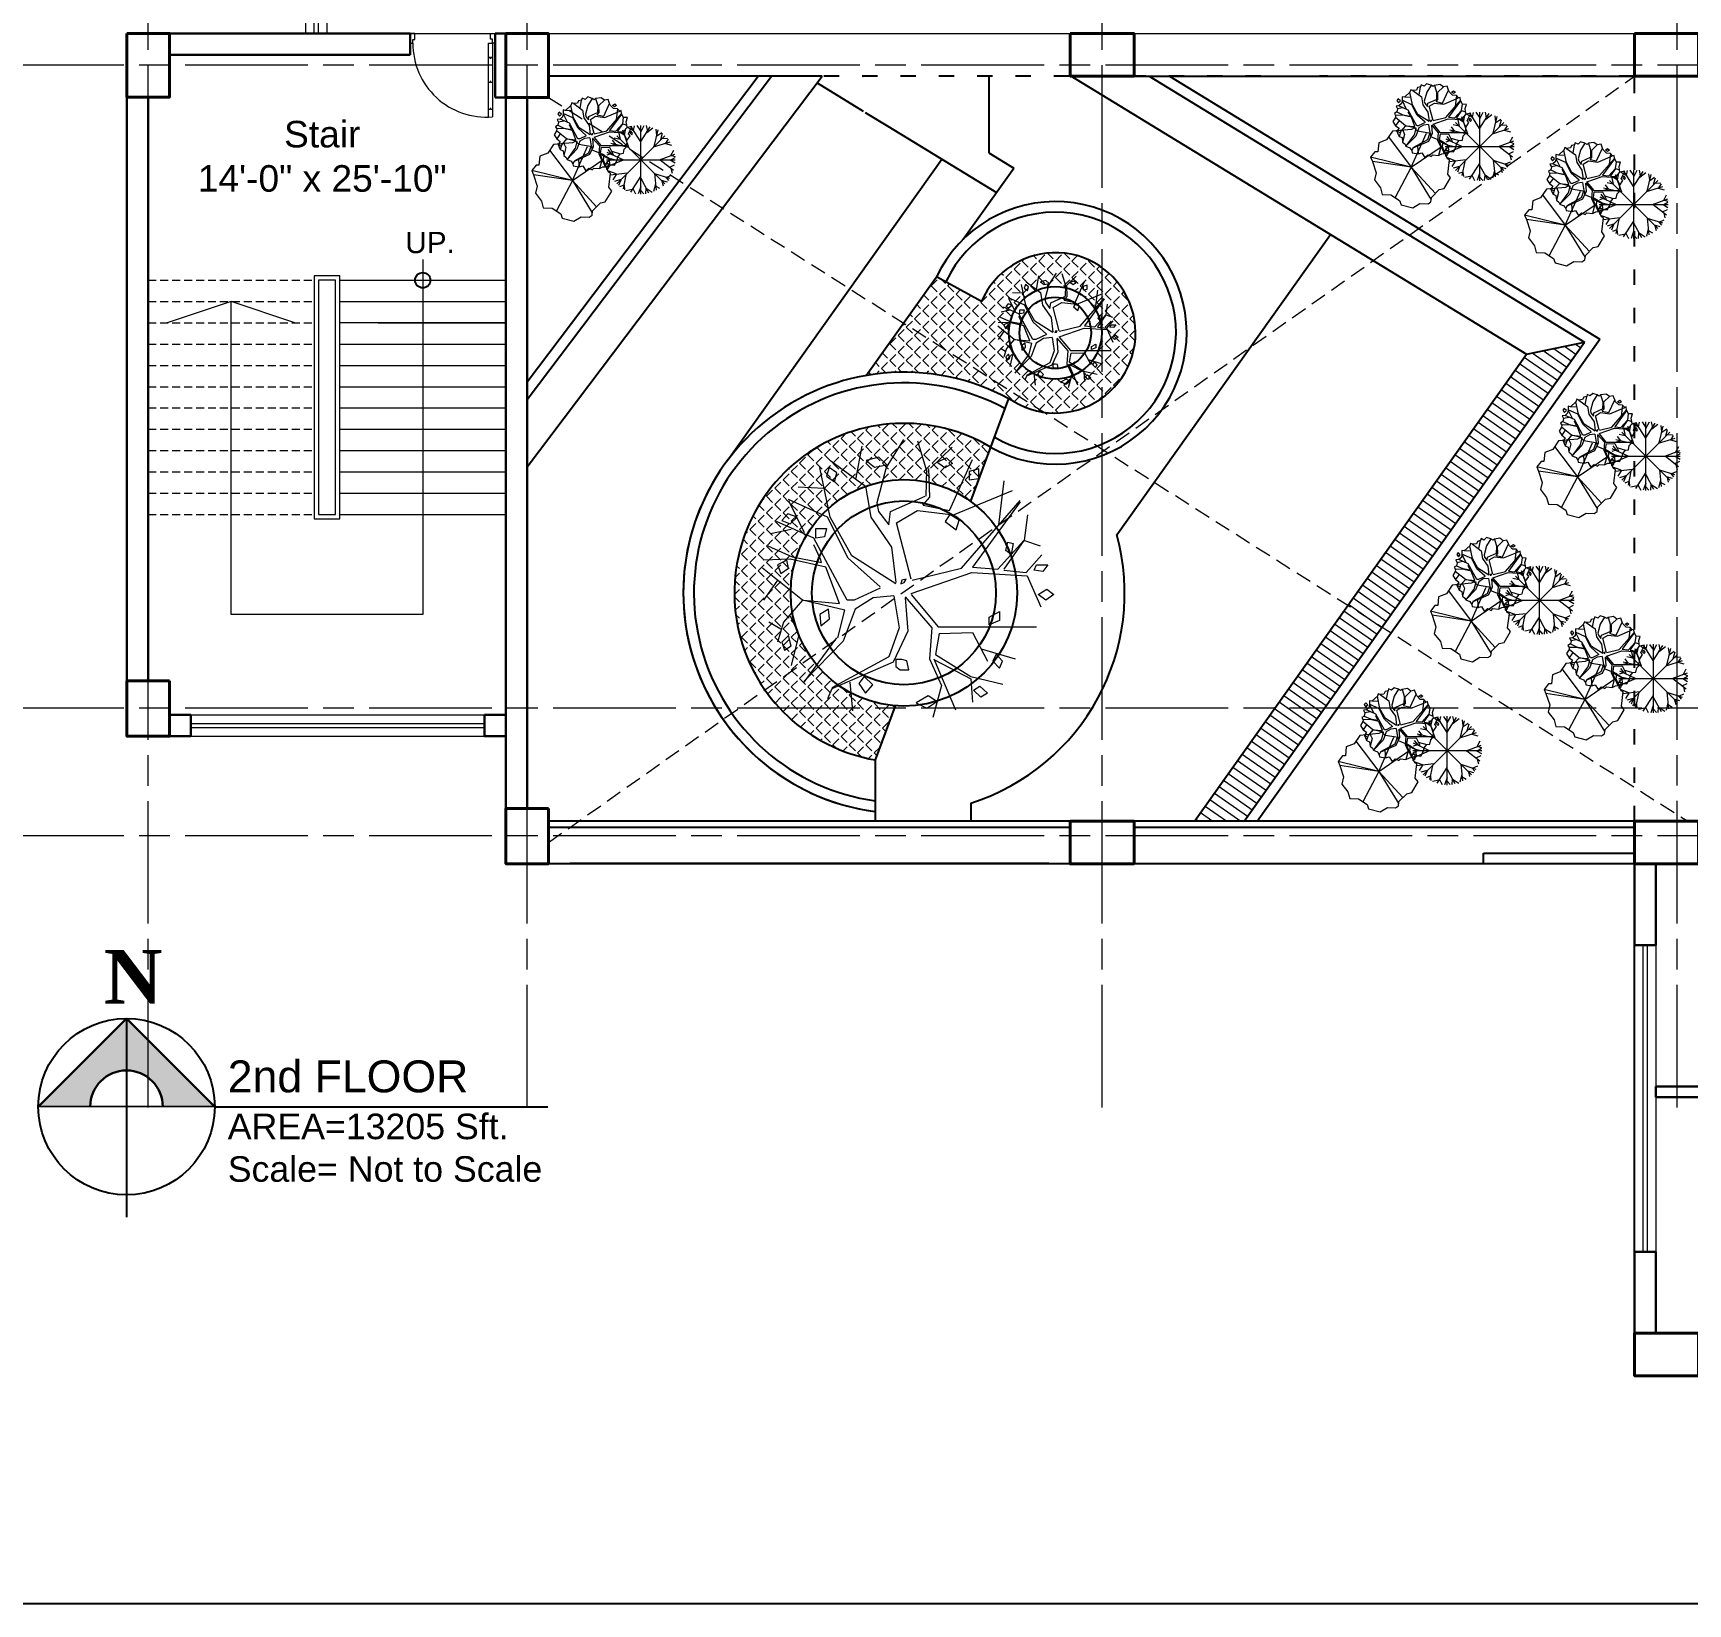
# Model space of a CAD drawing. Header units: inches. Extents: x -12 to 20935469, y -1604 to 24729220.
# Drawn here: x 20855962 to 20856739, y 24718738 to 24719476 of the extents above; entities that cross this region are included whole.
import ezdxf

# ---------------------------------------------------------------- set-up
doc = ezdxf.new("R2010")
doc.units = ezdxf.units.IN
doc.header["$LTSCALE"] = 0.03
doc.header["$MEASUREMENT"] = 0
for name, pattern in [('ACAD_ISO03W100', [30, 12, -18]), ('ACAD_ISO08W100', [36, 24, -3, 6, -3]), ('DASHED2', [0.375, 0.25, -0.125])]:
    doc.linetypes.add(name, pattern=pattern)
for name, color, linetype, lineweight in [('column', 1, 'Continuous', 40), ('Door', 7, 'Continuous', 18), ('Dot', 253, 'Continuous', 0), ('Gas', 21, 'Continuous', 5), ('Grid Line', 252, 'Continuous', 18), ('Hatch', 253, 'Continuous', 15), ('hatch-1', 253, 'Continuous', 5), ('ILLUSTR-TREE', 74, 'Continuous', 0), ('Low Wall', 7, 'Continuous', 30), ('Main Wall', 7, 'Continuous', 30), ('RAIL', 23, 'Continuous', 13), ('STAIR', 46, 'Continuous', 15), ('wind.', 150, 'Continuous', 20)]:
    doc.layers.add(name, color=color, linetype=linetype, lineweight=lineweight)
doc.layers.add('TEXT', color=7, linetype='Continuous')
doc.styles.add('2', font='swisscl.ttf')
doc.styles.add('ATTR', font='romans.shx', dxfattribs={"width": 0.8, "height": 0.7})
doc.styles.get("Standard").update_dxf_attribs({"font": 'timesbd.ttf'})

# ---------------------------------------------------------------- blocks, each defined once
blk = doc.blocks.new('fff')
at = {"layer": 'Grid Line', "color": 252, "linetype": 'ACAD_ISO08W100', "lineweight": 9, "ltscale": 80, "true_color": 0x939598}
for p, q in [((20830948.31, 24723521.1), (20830948.31, 24724698.78)), ((20831126.28, 24723521.11), (20831126.28, 24724698.79)), ((20831396.28, 24723521.11), (20831396.28, 24724698.79)), ((20831666.28, 24723521.12), (20831666.28, 24724698.8)), ((20833096.95, 24724010.75), (20830726.15, 24724010.75)), ((20833096.95, 24723708.72), (20830726.15, 24723708.72)), ((20833096.95, 24723648.75), (20830726.15, 24723648.75))]:
    blk.add_line(p, q, dxfattribs=at)
blk = doc.blocks.new('Door_45')
at = {"layer": 'Door'}
for p, q in [((1.5, 4.97), (1.5, 43.97)), ((3.5, 44.03), (3.5, 4.97)), ((1.5, 40.03), (2.25, 40.03)), ((2.25, 40.03), (2.25, 39.53)), ((2.25, 39.53), (2.75, 39.53)), ((2.75, 39.53), (2.75, 40.03)), ((2.75, 40.03), (3.5, 40.03)), ((1.5, 25.77), (2.25, 25.77)), ((2.25, 25.77), (2.25, 25.27)), ((2.25, 25.27), (2.75, 25.27)), ((2.75, 25.77), (3.5, 25.77)), ((2.75, 25.27), (2.75, 25.77)), ((1.5, 12.57), (2.25, 12.57)), ((2.25, 12.57), (2.25, 13.07)), ((2.25, 13.07), (2.75, 13.07)), ((2.75, 13.07), (2.75, 12.57)), ((2.75, 12.57), (3.5, 12.57)), ((0, -0.03), (0, 4.97)), ((0, 4.97), (1.5, 4.97)), ((3.5, 4.97), (1.5, 4.97)), ((1.5, 4.97), (1.5, 2.97)), ((1.5, 2.97), (2.5, 2.97)), ((2.5, 2.97), (2.5, -0.03)), ((42.5, 3), (42.5, -0.03)), ((43.5, 3), (42.5, 3)), ((45, 5), (43.5, 5)), ((43.5, 5), (43.5, 3)), ((45, -0.03), (45, 5)), ((2.5, -0.03), (0, -0.03)), ((42.5, -0.03), (45, -0.03))]:
    blk.add_line(p, q, dxfattribs=at)
blk.add_arc((4.66, 5.26), 38.84, 359.62325, 94.66847, dxfattribs=at)
blk = doc.blocks.new('TREE_002')
at = {"layer": 'ILLUSTR-TREE'}
for p, q in [((-13173.6, 13892), (-13169.7, 13913.2)), ((-13143.4, 13917.5), (-13154.3, 13899.8)), ((-13134.5, 13916.7), (-13128.5, 13897)), ((-13126.1, 13899.3), (-13112.4, 13912.7)), ((-13190.1, 13868.1), (-13196.7, 13899.8)), ((-13190.6, 13899.8), (-13192.3, 13894.2)), ((-13185.7, 13896.3), (-13190.6, 13899.8)), ((-13189.5, 13904), (-13167.5, 13887.8)), ((-13159, 13906.3), (-13167.2, 13904.2)), ((-13167.2, 13904.2), (-13161.7, 13900)), ((-13161.7, 13900), (-13154, 13901.4)), ((-13154.3, 13899.8), (-13160.4, 13877.2)), ((-13154, 13901.4), (-13159, 13906.3)), ((-13129, 13881.5), (-13128.5, 13898.4)), ((-13127.4, 13899.1), (-13126.8, 13880.8)), ((-13122, 13903), (-13115.9, 13905.8)), ((-13117, 13899.4), (-13122, 13903)), ((-13112.1, 13902.3), (-13117, 13899.4)), ((-13115.9, 13905.8), (-13112.1, 13902.3)), ((-13114.1, 13872.3), (-13099.3, 13904.7)), ((-13095.4, 13898.8), (-13101.6, 13897.1)), ((-13095.4, 13892.7), (-13095.4, 13898.8)), ((-13192.3, 13894.2), (-13187.3, 13890.6)), ((-13187.3, 13890.6), (-13185.7, 13896.3)), ((-13167.5, 13887.8), (-13164.2, 13868.1)), ((-13101.6, 13897.1), (-13101.6, 13891.8)), ((-13101.6, 13891.8), (-13095.4, 13892.7)), ((-13079.5, 13891.3), (-13082.8, 13863.1)), ((-13191.7, 13868.1), (-13216.5, 13879.3)), ((-13216.5, 13878.6), (-13206.6, 13858.2)), ((-13193.9, 13886.4), (-13210.4, 13887.1)), ((-13160.4, 13877.2), (-13159.3, 13871.6)), ((-13151.6, 13871.6), (-13129.6, 13881.5)), ((-13126.8, 13880.8), (-13131.2, 13875.8)), ((-13111.4, 13869.5), (-13074, 13885)), ((-13106.4, 13835.6), (-13069, 13878.6)), ((-13069, 13877.9), (-13099.3, 13836.3)), ((-13217, 13870.2), (-13220.9, 13865.9)), ((-13211, 13868.1), (-13217, 13870.2)), ((-13215.4, 13863.8), (-13211, 13868.1)), ((-13178.5, 13842), (-13191.7, 13868.1)), ((-13176.3, 13843.4), (-13190.1, 13868.1)), ((-13164.2, 13868.1), (-13151, 13849)), ((-13159.3, 13871.6), (-13152.7, 13863.1)), ((-13152.7, 13863.1), (-13151.6, 13871.6)), ((-13147.7, 13864.5), (-13134.5, 13872.3)), ((-13134.5, 13872.3), (-13111.4, 13869.5)), ((-13130.7, 13875.8), (-13114.1, 13872.3)), ((-13113.9, 13869.7), (-13116.7, 13865.3)), ((-13107.8, 13866.2), (-13113.9, 13869.7)), ((-13109.8, 13860), (-13107.8, 13866.2)), ((-13066.3, 13853.2), (-13064.1, 13869.5)), ((-13214.8, 13860.3), (-13228, 13857.5)), ((-13200.5, 13854.7), (-13224.2, 13865.2)), ((-13220.9, 13865.9), (-13215.4, 13863.8)), ((-13199.2, 13860.9), (-13192.3, 13860.9)), ((-13199.2, 13854.7), (-13199.2, 13860.9)), ((-13193.7, 13855.6), (-13199.2, 13854.7)), ((-13192.3, 13860.9), (-13193.7, 13855.6)), ((-13138.4, 13828.6), (-13147.7, 13864.5)), ((-13116.7, 13865.3), (-13109.8, 13860)), ((-13229.7, 13849.7), (-13214.3, 13842.7)), ((-13179.1, 13815.2), (-13200.5, 13854.7)), ((-13196.1, 13841.3), (-13200.5, 13850.4)), ((-13151, 13849), (-13148.3, 13826.4)), ((-13083.3, 13834.9), (-13066.8, 13853.2)), ((-13066.8, 13853.2), (-13079.5, 13834.9)), ((-13078.2, 13846.8), (-13076.8, 13852.1)), ((-13074.7, 13844.2), (-13078.2, 13846.8)), ((-13076.8, 13852.1), (-13073.4, 13851.2)), ((-13073.4, 13851.2), (-13074.7, 13844.2)), ((-13066.3, 13853.2), (-13056.4, 13849.7)), ((-13207.7, 13815.2), (-13233, 13835.6)), ((-13215.4, 13841.3), (-13232.4, 13840.6)), ((-13217.6, 13840.6), (-13223.6, 13837.7)), ((-13223.6, 13837.7), (-13221.4, 13832.1)), ((-13221.4, 13832.1), (-13216.5, 13835.6)), ((-13216.5, 13835.6), (-13217.6, 13840.6)), ((-13192.8, 13836.3), (-13215.4, 13841.3)), ((-13214.3, 13842.7), (-13195.6, 13839.1)), ((-13195.6, 13839.1), (-13196.1, 13841.3)), ((-13184, 13813), (-13192.8, 13836.3)), ((-13158.2, 13823.6), (-13178.5, 13842)), ((-13148.3, 13825.7), (-13176.3, 13843.4)), ((-13137.8, 13827.9), (-13106.4, 13835.6)), ((-13099.3, 13836.3), (-13083.3, 13834.9)), ((-13065.2, 13832.8), (-13055.3, 13844.1)), ((-13060.2, 13834.2), (-13058.6, 13837.7)), ((-13058.6, 13837.7), (-13051.4, 13837.7)), ((-13051.4, 13837.7), (-13054.7, 13833.5)), ((-13223.6, 13827.9), (-13232.4, 13815.2)), ((-13144.4, 13827.9), (-13145, 13825.7)), ((-13145, 13825.7), (-13142.8, 13826.4)), ((-13141.7, 13828.6), (-13144.4, 13827.9)), ((-13142.8, 13826.4), (-13141.7, 13828.6)), ((-13138.4, 13819.4), (-13099.8, 13832.8)), ((-13099.8, 13832.8), (-13064.6, 13830.7)), ((-13079.5, 13834.2), (-13065.2, 13832.8)), ((-13064.6, 13830.7), (-13055.8, 13810.9)), ((-13054.7, 13833.5), (-13060.2, 13834.2)), ((-13207.7, 13815.2), (-13219.8, 13801.1)), ((-13180.7, 13808.8), (-13207.7, 13815.2)), ((-13207.1, 13815.2), (-13184, 13813)), ((-13174.7, 13815.2), (-13179.1, 13815.2)), ((-13158.2, 13822.9), (-13174.7, 13815.2)), ((-13162.6, 13816.6), (-13174.1, 13809.5)), ((-13149.4, 13818), (-13162.6, 13816.6)), ((-13149.4, 13818), (-13146.1, 13797.5)), ((-13142.2, 13817.3), (-13125.2, 13797.5)), ((-13142.2, 13816.6), (-13140.6, 13795.4)), ((-13138.4, 13818.7), (-13121.3, 13798.2)), ((-13057.6, 13818.7), (-13052.1, 13822.2)), ((-13052.7, 13815.2), (-13057.6, 13818.7)), ((-13047.7, 13818.7), (-13052.7, 13815.2)), ((-13052.1, 13822.2), (-13047.7, 13818.7)), ((-13215.4, 13805.3), (-13209.9, 13793.3)), ((-13191, 13809.5), (-13196.5, 13806)), ((-13196.5, 13806), (-13196, 13798.9)), ((-13196, 13798.9), (-13190.5, 13803.2)), ((-13190.5, 13803.2), (-13191, 13809.5)), ((-13185.1, 13791.2), (-13180.7, 13808.8)), ((-13174.1, 13809.5), (-13181.8, 13789.1)), ((-13088.8, 13804.4), (-13082.2, 13807.9)), ((-13088.8, 13799.5), (-13088.8, 13804.4)), ((-13082.2, 13807.9), (-13082.2, 13802.3)), ((-13221.4, 13796.8), (-13229.1, 13801.1)), ((-13219.8, 13801.1), (-13223.6, 13788.4)), ((-13216.5, 13792.6), (-13220.9, 13788.4)), ((-13214.8, 13786.2), (-13216.5, 13792.6)), ((-13209.9, 13793.3), (-13214.8, 13773.5)), ((-13146.1, 13797.5), (-13152.7, 13779.2)), ((-13140.6, 13795.4), (-13149.9, 13775.7)), ((-13125.2, 13797.5), (-13126.8, 13777.8)), ((-13120.7, 13794), (-13122.9, 13780.6)), ((-13121.3, 13798.2), (-13058.6, 13798.2)), ((-13120.7, 13794), (-13099.3, 13794.7)), ((-13099.3, 13794.7), (-13089.9, 13776.4)), ((-13082.2, 13802.3), (-13088.8, 13799.5)), ((-13220.9, 13788.4), (-13219.2, 13783.4)), ((-13219.2, 13783.4), (-13214.8, 13786.2)), ((-13206.6, 13763), (-13185.7, 13791.2)), ((-13181.8, 13789.1), (-13206.6, 13763.7)), ((-13093.8, 13784.1), (-13072.3, 13777.8)), ((-13152.7, 13779.2), (-13189, 13759.4)), ((-13149.9, 13775.7), (-13189, 13758.7)), ((-13144.4, 13777.3), (-13148.3, 13777.3)), ((-13148.3, 13777.3), (-13148.3, 13773)), ((-13148.3, 13773), (-13145.5, 13770.9)), ((-13141.1, 13776.5), (-13144.4, 13777.3)), ((-13140, 13770.9), (-13141.1, 13776.5)), ((-13126.8, 13777.8), (-13119.1, 13760.9)), ((-13124, 13777.8), (-13110.3, 13745.3)), ((-13123.5, 13777.1), (-13100.4, 13765.1)), ((-13122.9, 13780.6), (-13100.4, 13766.5)), ((-13084.4, 13780.7), (-13086.4, 13776.3)), ((-13086.4, 13776.3), (-13082.3, 13771.9)), ((-13080.2, 13776.3), (-13084.4, 13780.7)), ((-13082.3, 13771.9), (-13080.2, 13776.3)), ((-13177.4, 13763), (-13175.8, 13744.6)), ((-13168.3, 13766.6), (-13171.7, 13762.2)), ((-13171.7, 13762.2), (-13167.6, 13756)), ((-13162.8, 13761.3), (-13168.3, 13766.6)), ((-13167.6, 13756), (-13162.8, 13761.3)), ((-13145.5, 13770.9), (-13140, 13770.9)), ((-13119.1, 13760.9), (-13124.6, 13740.4)), ((-13100.4, 13766.5), (-13080, 13761.6)), ((-13100.4, 13765.1), (-13099.3, 13750.3)), ((-13189, 13758.7), (-13191.7, 13752.4)), ((-13127.7, 13754.2), (-13135.3, 13749.8)), ((-13128.4, 13746.3), (-13122.2, 13750.7)), ((-13122.2, 13750.7), (-13127.7, 13754.2)), ((-13098.8, 13757.8), (-13094.7, 13760.4)), ((-13094, 13753.4), (-13098.8, 13757.8)), ((-13094.7, 13760.4), (-13089.9, 13756)), ((-13089.9, 13756), (-13094, 13753.4)), ((-13135.3, 13749.8), (-13128.4, 13746.3))]:
    blk.add_line(p, q, dxfattribs=at)
at = {"layer": 'ILLUSTR-TREE', "style": 'ATTR', "width": 0.8, "flags": 9}
blk.add_attdef('ESTCODE', (-13144.4, 13827.9), '', height=1.05, dxfattribs=at)
blk = doc.blocks.new('TREE_009')
at = {"layer": 'ILLUSTR-TREE'}
for p, q in [((-12222.4, 13880.3), (-12222.4, 13870.7)), ((-12216.4, 13879.1), (-12222.4, 13880.3)), ((-12202.6, 13891.8), (-12216.4, 13879.1)), ((-12199.9, 13878.4), (-12216.4, 13879.1)), ((-12200.4, 13897.9), (-12202.6, 13891.8)), ((-12196, 13860.1), (-12202.6, 13891.8)), ((-12195.5, 13896.1), (-12200.4, 13897.9)), ((-12185.9, 13897), (-12195.5, 13896.1)), ((-12195.5, 13896.1), (-12173.5, 13879.8)), ((-12183.2, 13903.2), (-12185.9, 13897)), ((-12175.7, 13905.2), (-12183.2, 13903.2)), ((-12179.5, 13884.1), (-12175.7, 13905.2)), ((-12174.2, 13910.3), (-12175.7, 13905.2)), ((-12166.7, 13906.7), (-12174.2, 13910.3)), ((-12173.5, 13879.8), (-12170.2, 13860.1)), ((-12160.5, 13912.9), (-12166.7, 13906.7)), ((-12160.3, 13891.8), (-12166.3, 13869.3)), ((-12149.3, 13909.5), (-12160.5, 13912.9)), ((-12149.3, 13909.5), (-12160.3, 13891.8)), ((-12144, 13905.9), (-12149.3, 13909.5)), ((-12140.5, 13908.8), (-12144, 13905.9)), ((-12126.8, 13911.1), (-12140.5, 13908.8)), ((-12140.5, 13908.8), (-12134.4, 13889)), ((-12135, 13873.5), (-12134.4, 13890.4)), ((-12133.3, 13891.1), (-12132.7, 13872.8)), ((-12132.1, 13891.3), (-12118.3, 13904.7)), ((-12118.3, 13904.7), (-12126.8, 13911.1)), ((-12120.1, 13864.3), (-12105.2, 13896.8)), ((-12108.9, 13906.7), (-12118.3, 13904.7)), ((-12117.3, 13861.5), (-12079.9, 13877)), ((-12105.2, 13896.8), (-12108.9, 13906.7)), ((-12102.7, 13891.7), (-12105.2, 13896.8)), ((-12095.1, 13883.8), (-12102.7, 13891.7)), ((-12097.9, 13891.8), (-12092.4, 13895.4)), ((-12093, 13888.3), (-12097.9, 13891.8)), ((-12085.4, 13883.4), (-12095.1, 13883.8)), ((-12088, 13891.8), (-12093, 13888.3)), ((-12092.4, 13895.4), (-12088, 13891.8)), ((-12085.4, 13883.4), (-12088.7, 13855.2)), ((-12079.9, 13877), (-12085.4, 13883.4)), ((-12075.9, 13878.5), (-12079.9, 13877)), ((-12075, 13870.7), (-12075.9, 13878.5)), ((-12235.6, 13841.8), (-12241.6, 13838)), ((-12241.6, 13838), (-12238.4, 13832.6)), ((-12230.1, 13857.3), (-12237.5, 13856.5)), ((-12237.5, 13856.5), (-12234, 13849.5)), ((-12234, 13849.5), (-12235.6, 13841.8)), ((-12235.6, 13841.8), (-12220.2, 13834.7)), ((-12232, 13875), (-12235.4, 13870.6)), ((-12235.4, 13870.6), (-12231.3, 13864.4)), ((-12220.8, 13852.3), (-12234, 13849.5)), ((-12226.5, 13869.7), (-12232, 13875)), ((-12231.3, 13864.4), (-12226.5, 13869.7)), ((-12223.7, 13862.7), (-12230.1, 13857.3)), ((-12206.5, 13846.7), (-12230.1, 13857.3)), ((-12222.4, 13870.7), (-12223.7, 13862.7)), ((-12197.7, 13860.1), (-12222.4, 13871.4)), ((-12222.4, 13870.7), (-12212.5, 13850.2)), ((-12220.2, 13834.7), (-12201.5, 13831.2)), ((-12185, 13807.2), (-12206.5, 13846.7)), ((-12202.1, 13833.3), (-12206.5, 13842.5)), ((-12184.5, 13834), (-12197.7, 13860.1)), ((-12182.3, 13835.4), (-12196, 13860.1)), ((-12164.1, 13815.7), (-12184.5, 13834)), ((-12154.2, 13817.8), (-12182.3, 13835.4)), ((-12170.2, 13860.1), (-12157, 13841.1)), ((-12166.3, 13869.3), (-12165.2, 13863.6)), ((-12165.2, 13863.6), (-12158.6, 13855.2)), ((-12158.6, 13855.2), (-12157.5, 13863.6)), ((-12157.5, 13863.6), (-12135.5, 13873.5)), ((-12157, 13841.1), (-12154.2, 13818.5)), ((-12153.7, 13856.6), (-12140.5, 13864.3)), ((-12144.3, 13820.6), (-12153.7, 13856.6)), ((-12140.5, 13864.3), (-12117.3, 13861.5)), ((-12132.7, 13872.8), (-12137.2, 13867.9)), ((-12136.6, 13867.9), (-12120.1, 13864.3)), ((-12112.4, 13827.6), (-12075, 13870.7)), ((-12075, 13870), (-12105.2, 13828.4)), ((-12089.3, 13826.9), (-12072.8, 13845.3)), ((-12072.8, 13845.3), (-12085.4, 13826.9)), ((-12070, 13861.5), (-12075, 13870.7)), ((-12072.2, 13845.3), (-12070, 13861.5)), ((-12072.2, 13845.3), (-12062.3, 13841.8)), ((-12071.1, 13824.8), (-12061.2, 13836.1)), ((-12060.1, 13860.9), (-12070, 13861.5)), ((-12063.5, 13850.3), (-12060.1, 13860.9)), ((-12062.3, 13841.8), (-12063.5, 13850.3)), ((-12061.2, 13836.1), (-12062.3, 13841.8)), ((-12049.1, 13838.8), (-12061.2, 13836.1)), ((-12058, 13820.3), (-12049.1, 13838.8)), ((-12238.9, 13827.6), (-12245.1, 13817.7)), ((-12245.1, 13817.7), (-12238.4, 13807.2)), ((-12238.4, 13832.6), (-12238.9, 13827.6)), ((-12213.6, 13807.2), (-12238.9, 13827.6)), ((-12221.3, 13833.3), (-12238.4, 13832.6)), ((-12229.6, 13819.9), (-12238.4, 13807.2)), ((-12238.4, 13807.2), (-12229.9, 13800.9)), ((-12229.9, 13800.9), (-12235.1, 13793.1)), ((-12227.4, 13788.9), (-12235.1, 13793.1)), ((-12235.1, 13793.1), (-12232.7, 13786.8)), ((-12225.7, 13793.1), (-12229.6, 13780.4)), ((-12213.6, 13807.2), (-12225.7, 13793.1)), ((-12198.8, 13828.4), (-12221.3, 13833.3)), ((-12221.3, 13797.3), (-12215.8, 13785.3)), ((-12186.7, 13800.8), (-12213.6, 13807.2)), ((-12213.1, 13807.2), (-12190, 13805.1)), ((-12201.5, 13831.2), (-12202.1, 13833.3)), ((-12190, 13805.1), (-12198.8, 13828.4)), ((-12191.1, 13783.2), (-12186.7, 13800.8)), ((-12180.1, 13801.6), (-12187.8, 13781.1)), ((-12180.6, 13807.2), (-12185, 13807.2)), ((-12164.1, 13815), (-12180.6, 13807.2)), ((-12168.5, 13808.6), (-12180.1, 13801.6)), ((-12155.3, 13810), (-12168.5, 13808.6)), ((-12155.3, 13810), (-12152, 13789.6)), ((-12150.4, 13819.9), (-12150.9, 13817.8)), ((-12150.9, 13817.8), (-12148.7, 13818.5)), ((-12147.6, 13820.6), (-12150.4, 13819.9)), ((-12148.7, 13818.5), (-12147.6, 13820.6)), ((-12148.2, 13809.3), (-12131.1, 13789.6)), ((-12148.2, 13808.6), (-12146.5, 13787.4)), ((-12144.3, 13811.4), (-12105.8, 13824.8)), ((-12144.3, 13810.7), (-12127.2, 13790.3)), ((-12143.8, 13819.9), (-12112.4, 13827.6)), ((-12105.8, 13824.8), (-12070.6, 13822.7)), ((-12105.2, 13828.4), (-12089.3, 13826.9)), ((-12085.4, 13826.2), (-12071.1, 13824.8)), ((-12070.6, 13822.7), (-12061.8, 13803)), ((-12064.5, 13790.3), (-12061.4, 13796.5)), ((-12061.8, 13803), (-12053.9, 13815)), ((-12061.4, 13796.5), (-12061.8, 13803)), ((-12053.9, 13815), (-12058, 13820.3)), ((-12051.8, 13826.5), (-12053.9, 13822.1)), ((-12053.9, 13822.1), (-12049.7, 13817.7)), ((-12047.7, 13822.1), (-12051.8, 13826.5)), ((-12049.7, 13817.7), (-12047.7, 13822.1)), ((-12232.7, 13786.8), (-12229.6, 13780.4)), ((-12229.6, 13780.4), (-12222.4, 13777.1)), ((-12222.4, 13777.1), (-12220.8, 13765.6)), ((-12215.8, 13785.3), (-12220.8, 13765.6)), ((-12220.8, 13765.6), (-12214.8, 13760.4)), ((-12214.8, 13760.4), (-12212.5, 13755.7)), ((-12212.5, 13755), (-12191.6, 13783.2)), ((-12187.8, 13781.1), (-12212.5, 13755.7)), ((-12212.5, 13755.7), (-12202.4, 13751.6)), ((-12202.4, 13751.6), (-12197.7, 13744.4)), ((-12194.9, 13750.8), (-12197.7, 13744.4)), ((-12158.6, 13771.2), (-12194.9, 13751.5)), ((-12155.9, 13767.7), (-12194.9, 13750.8)), ((-12183.4, 13755), (-12181.7, 13736.7)), ((-12152, 13789.6), (-12158.6, 13771.2)), ((-12146.5, 13787.4), (-12155.9, 13767.7)), ((-12131.1, 13789.6), (-12132.7, 13769.8)), ((-12132.7, 13769.8), (-12125, 13752.9)), ((-12125, 13752.9), (-12130.5, 13732.4)), ((-12130, 13769.8), (-12116.2, 13737.4)), ((-12129.4, 13769.1), (-12106.3, 13757.1)), ((-12126.7, 13786), (-12128.9, 13772.6)), ((-12128.9, 13772.6), (-12106.3, 13758.5)), ((-12127.2, 13790.3), (-12064.5, 13790.3)), ((-12126.7, 13786), (-12105.2, 13786.7)), ((-12106.3, 13758.5), (-12086, 13753.6)), ((-12106.3, 13757.1), (-12105.2, 13742.3)), ((-12105.2, 13786.7), (-12095.9, 13768.4)), ((-12099.7, 13776.2), (-12078.3, 13769.8)), ((-12093.1, 13741), (-12086, 13753.6)), ((-12086, 13753.6), (-12084.8, 13761.3)), ((-12084.8, 13761.3), (-12078.3, 13769.8)), ((-12078.3, 13769.8), (-12070.4, 13771)), ((-12070.4, 13771), (-12068.3, 13781.5)), ((-12068.3, 13781.5), (-12063.5, 13786.8)), ((-12063.5, 13786.8), (-12064.5, 13790.3)), ((-12197.7, 13744.4), (-12196.9, 13739.2)), ((-12196.9, 13739.2), (-12181.7, 13736.7)), ((-12181.7, 13736.7), (-12172.8, 13739.2)), ((-12172.8, 13739.2), (-12165.3, 13726.9)), ((-12165.3, 13726.9), (-12157.7, 13733.9)), ((-12157.7, 13733.9), (-12148.8, 13729.5)), ((-12148.8, 13729.5), (-12144.6, 13733.9)), ((-12144.6, 13733.9), (-12130.5, 13732.4)), ((-12130.5, 13732.4), (-12122, 13736.6)), ((-12122, 13736.6), (-12116.2, 13737.4)), ((-12116.2, 13737.4), (-12112.3, 13748)), ((-12108.3, 13740.7), (-12113.8, 13737.2)), ((-12113.8, 13737.2), (-12113.2, 13730.1)), ((-12113.2, 13730.1), (-12107.7, 13734.4)), ((-12112.3, 13748), (-12105.2, 13742.3)), ((-12107.7, 13734.4), (-12108.3, 13740.7)), ((-12105.2, 13742.3), (-12093.1, 13741))]:
    blk.add_line(p, q, dxfattribs=at)
at = {"layer": 'ILLUSTR-TREE', "style": 'ATTR', "width": 0.8, "flags": 9}
blk.add_attdef('ESTCODE', (-12147.6, 13820.6), '', height=1.05, dxfattribs=at)
blk = doc.blocks.new('TREE_018')
at = {"layer": 'ILLUSTR-TREE'}
for p, q in [((-11106, 14107.7), (-11119.7, 14087.4)), ((-11115.1, 14094.2), (-11061.1, 14022.2)), ((-11060.6, 14112.1), (-11106, 14107.7)), ((-11061.1, 14022.2), (-11025.1, 14103.2)), ((-11053.7, 14115.6), (-11060.6, 14112.1)), ((-11046.1, 14107.7), (-11053.7, 14115.6)), ((-11014.5, 14102.4), (-11046.1, 14107.7)), ((-11014.5, 14094.4), (-11014.5, 14102.4)), ((-10985.6, 14083), (-11014.5, 14094.4)), ((-11147.2, 14059.2), (-11157.5, 14046)), ((-11140.4, 14059.2), (-11147.2, 14059.2)), ((-11138.3, 14080.3), (-11140.4, 14059.2)), ((-11119.7, 14087.4), (-11138.3, 14080.3)), ((-11061.1, 14022.2), (-10987.7, 14072.4)), ((-10987, 14070.6), (-10985.6, 14083)), ((-10975.3, 14042.4), (-10987, 14070.6)), ((-11061.1, 14022.2), (-11157.5, 14046)), ((-11157.5, 14046), (-11153.4, 14036.3)), ((-11061.1, 14022.2), (-11153.4, 14036.3)), ((-11153.4, 14036.3), (-11144.5, 14008.9)), ((-11061.1, 14022.2), (-11099.1, 13950.3)), ((-11061.1, 14022.2), (-11003.8, 13960)), ((-11061.1, 14022.2), (-11013.8, 13945.4)), ((-10970.5, 14039.8), (-10975.3, 14042.4)), ((-10974.6, 14006.3), (-10970.5, 14039.8)), ((-11144.5, 14008.9), (-11148.6, 13992.2)), ((-11148.6, 13992.2), (-11134.2, 13973.7)), ((-10982.9, 13971.9), (-10967.7, 13997.5)), ((-10967.7, 13997.5), (-10974.6, 14006.3)), ((-11134.2, 13973.7), (-11130, 13957.8)), ((-11130, 13957.8), (-11109.4, 13956.9)), ((-11109.4, 13956.9), (-11088.8, 13943.7)), ((-11088.8, 13943.7), (-11085.3, 13933.1)), ((-11021.4, 13935.7), (-11014.5, 13940.2)), ((-11014.5, 13940.2), (-11013.1, 13950.7)), ((-11013.1, 13950.7), (-10994.6, 13969.2)), ((-10994.6, 13969.2), (-10982.9, 13971.9)), ((-11085.3, 13933.1), (-11057.8, 13926)), ((-11057.8, 13926), (-11040.6, 13936.6)), ((-11040.6, 13936.6), (-11021.4, 13935.7))]:
    blk.add_line(p, q, dxfattribs=at)
at = {"layer": 'ILLUSTR-TREE', "style": 'ATTR', "width": 0.8, "flags": 9}
blk.add_attdef('ESTCODE', (-11061.1, 14022.2), '', height=1.05, dxfattribs=at)
blk = doc.blocks.new('TREE_007')
at = {"layer": 'ILLUSTR-TREE'}
for p, q in [((-12375.6, 14090.8), (-12501.6, 13964.8)), ((-12501.6, 14090.8), (-12375.6, 13964.8)), ((-12491.7, 14081.1), (-12495, 14097.3)), ((-12480.7, 14091), (-12492.8, 14099.4)), ((-12469.7, 14059.9), (-12485.7, 14105.1)), ((-12481.3, 14091.7), (-12477.4, 14109.3)), ((-12456, 14102.3), (-12471.4, 14111.4)), ((-12438.9, 14074.7), (-12463.7, 14114.2)), ((-12457.6, 14104.4), (-12454.9, 14116.4)), ((-12438.3, 14103.7), (-12447.7, 14117.1)), ((-12438.6, 13937.8), (-12438.6, 14117.8)), ((-12438.3, 14100.1), (-12429.5, 14117.1)), ((-12438.3, 14075.5), (-12414.1, 14114.2)), ((-12420.7, 14103), (-12423.5, 14117.1)), ((-12422.9, 14099.4), (-12407, 14111.4)), ((-12403.7, 14062.8), (-12393.2, 14105.8)), ((-12396.5, 14092.4), (-12398.7, 14107.9)), ((-12396.5, 14090.3), (-12383.9, 14099.4)), ((-12386.6, 14080.4), (-12381.7, 14097.3)), ((-12516.5, 14043), (-12527.5, 14039.5)), ((-12485.1, 14027.5), (-12526.4, 14047.2)), ((-12513.7, 14041.6), (-12523.6, 14054.3)), ((-12504.9, 14067.7), (-12521.4, 14062.8)), ((-12470.8, 14059.9), (-12517, 14070.5)), ((-12503.3, 14067), (-12512.6, 14079)), ((-12492.3, 14081.1), (-12508.2, 14084.6)), ((-12405.3, 14061.3), (-12362.4, 14074.7)), ((-12389.4, 14027.5), (-12349.8, 14042.3)), ((-12382.8, 14083.2), (-12369, 14084.6)), ((-12374.5, 14070.5), (-12358.6, 14066.3)), ((-12372.9, 14071.2), (-12366.3, 14081.8)), ((-12360.2, 14038.8), (-12352.5, 14052.9)), ((-12528.6, 14027.8), (-12348.6, 14027.8)), ((-12516.5, 14027.5), (-12528, 14021.1)), ((-12518.1, 14026.8), (-12527.5, 14033.8)), ((-12485.1, 14026.8), (-12526.9, 14009.2)), ((-12515.9, 14014.1), (-12526.9, 14017.6)), ((-12520.3, 14012), (-12525.3, 14005.6)), ((-12387.7, 14027.5), (-12353.1, 14000.7)), ((-12363, 14008.4), (-12350.3, 14014.8)), ((-12361.9, 14027.5), (-12349.2, 14019.7)), ((-12360.2, 14027.5), (-12349.2, 14033.8)), ((-12360.2, 14006.3), (-12356.9, 13992.9)), ((-12358.6, 14038.8), (-12349.2, 14036)), ((-12502.7, 13990.8), (-12522.5, 13997.9)), ((-12473.6, 13992.9), (-12518.7, 13988)), ((-12502.7, 13989.4), (-12511.5, 13975.3)), ((-12491.2, 13976), (-12507.7, 13971.1)), ((-12491.2, 13974.6), (-12496.7, 13960.5)), ((-12482.9, 13961.2), (-12493.9, 13957)), ((-12477.4, 13988.7), (-12485.1, 13952)), ((-12482.4, 13961.2), (-12481.3, 13949.2)), ((-12439.4, 13983.8), (-12465.9, 13942.9)), ((-12438.9, 13957), (-12445.5, 13938.6)), ((-12438.9, 13979.5), (-12418.5, 13941.4)), ((-12400.4, 13964), (-12405.3, 13945)), ((-12403.1, 13992.2), (-12363.5, 13979.5)), ((-12403.1, 13992.2), (-12398.7, 13948.5)), ((-12399.3, 13959.1), (-12389.4, 13953.4)), ((-12385.5, 13974.6), (-12370.1, 13970.4)), ((-12383.3, 13972.5), (-12380, 13959.8)), ((-12374, 13983.1), (-12366.3, 13973.9)), ((-12370.7, 13982.3), (-12358.6, 13988)), ((-12460.4, 13950.6), (-12477.4, 13947.1)), ((-12459.3, 13952.7), (-12452.1, 13939.3)), ((-12438.3, 13947.8), (-12430.6, 13939.3)), ((-12425.7, 13953.4), (-12426.8, 13939.3)), ((-12424.6, 13953.4), (-12408.6, 13942.9))]:
    blk.add_line(p, q, dxfattribs=at)
at = {"layer": 'ILLUSTR-TREE', "style": 'ATTR', "width": 0.8, "flags": 9}
blk.add_attdef('ESTCODE', (-12438.6, 14027.8), '', height=1.05, dxfattribs=at)

msp = doc.modelspace()

# ---------------------------------------------------------------- hatches: boundary and pattern name
at = {"layer": 'hatch-1'}
h = msp.add_hatch(dxfattribs=at)
h.set_pattern_fill('ANGLE', color=256, scale=20, angle=315)
h.set_pattern_definition([(315, (27291.5975, 1006.44), (3.8890872965, 3.8890872965), [4, -1.5]), (45, (27291.5975, 1006.44), (-3.8890872965, 3.8890872965), [4, -1.5])])
h.paths.add_polyline_path([(20856407.28, 24719349.59), (20856386.2, 24719361.22), (20856353.21, 24719314.83, -0.177815), (20856423.49, 24719302.01, 2.616068)])
h.paths.add_polyline_path([(20856420.19, 24719334.85, -1), (20856463.72, 24719334.85, -1)], flags=16)
h.paths.add_polyline_path([(20856425.19, 24719334.85, -1), (20856458.72, 24719334.85, -1)], flags=0)
h = msp.add_hatch(dxfattribs=at)
h.set_pattern_fill('ANGLE', color=256, scale=20, angle=315)
h.set_pattern_definition([(315, (16915.964, 25284.3755), (3.8890872965, 3.8890872965), [4, -1.5]), (45, (16915.964, 25284.3755), (-3.8890872965, 3.8890872965), [4, -1.5])])
h.paths.add_polyline_path([(20856411.54, 24719281.19, 0.806908), (20856305.59, 24719167.17), (20856327.19, 24719182.42, -0.152783), (20856317.71, 24719212.73, -0.61288), (20856402.16, 24719255.74)])
h.paths.add_polyline_path([(20856366.76, 24719159.71, -0.225355), (20856327.19, 24719182.42), (20856305.59, 24719167.17, 0.200401), (20856357.38, 24719134.26)])
at = {"layer": 'Low Wall'}
h = msp.add_hatch(color=256, dxfattribs=at)
h.paths.add_polyline_path([(20855988.81, 24718971.37), (20855964.44, 24718971.37), (20856005.85, 24719012.79), (20856005.85, 24718988.41, 0.414214)])
h.paths.add_polyline_path([(20856005.85, 24718988.41), (20856005.85, 24719012.79), (20856047.27, 24718971.37), (20856022.89, 24718971.37, 0.414214)])

# ---------------------------------------------------------------- linework, layer by layer
for p, q in [((20856193.98, 24719271.98), (20856332.49, 24719455.44)), ((20856193.98, 24719311.81), (20856302.41, 24719455.44)), ((20856193.98, 24719303.52), (20856308.68, 24719455.44)), ((20856332.49, 24719455.44), (20856203.98, 24719455.44)), ((20856330.08, 24719452.25), (20856351.71, 24719439.03)), ((20856351.66, 24719455.44), (20856351.71, 24719455.41)), ((20856410.71, 24719455.44), (20856410.71, 24719419.35)), ((20856448.98, 24719455.79), (20856663.15, 24719324.91)), ((20856478.98, 24719455.44), (20856713.98, 24719455.44)), ((20856486, 24719455.44), (20856690.44, 24719330.5)), ((20856495.59, 24719455.44), (20856697.61, 24719331.97)), ((20856352.71, 24719438.41), (20856363.27, 24719431.96)), ((20856363.27, 24719431.96), (20856414.33, 24719400.76)), ((20856410.71, 24719419.35), (20856422.45, 24719412.18)), ((20856288.4, 24719275.44), (20856388.68, 24719416.43)), ((20856398.76, 24719378.88), (20856422.45, 24719412.18)), ((20856470.86, 24719239.98), (20856571.22, 24719381.09)), ((20856353.21, 24719314.83), (20856386.2, 24719361.22)), ((20856407.28, 24719349.59), (20856386.2, 24719361.22)), ((20856530.56, 24719105.44), (20856690.44, 24719330.5)), ((20856536.69, 24719105.44), (20856697.61, 24719331.97)), ((20856663.15, 24719324.91), (20856690.44, 24719330.5)), ((20856507.25, 24719105.44), (20856663.15, 24719324.91)), ((20856419.95, 24719304), (20856402.16, 24719255.74)), ((20856366.76, 24719159.71), (20856357.38, 24719134.26)), ((20856357.38, 24719134.26), (20856357.38, 24719105.44)), ((20856402.32, 24719113.98), (20856402.32, 24719105.44)), ((20856448.98, 24719105.45), (20856203.98, 24719105.45)), ((20856448.98, 24719105.44), (20856203.98, 24719105.44)), ((20856448.98, 24719102.45), (20856203.98, 24719102.45)), ((20856448.98, 24719102.44), (20856203.98, 24719102.44)), ((20856642.98, 24719105.44), (20856478.98, 24719105.44)), ((20856713.98, 24719105.44), (20856478.98, 24719105.44)), ((20856642.98, 24719102.44), (20856478.98, 24719102.44)), ((20856713.98, 24719102.44), (20856478.98, 24719102.44)), ((20856642.98, 24719085.44), (20856203.98, 24719085.45)), ((20856438.96, 24719085.59), (20856213.96, 24719085.6)), ((20856263.11, 24719085.6), (20856263.11, 24719085.6)), ((20856005.85, 24719012.79), (20856005.85, 24718919.41)), ((20856047.27, 24718971.37), (20856203.75, 24718971.37))]:
    msp.add_line(p, q)
at = {"linetype": 'ACAD_ISO03W100', "ltscale": 20}
for p, q in [((20856538.48, 24719455.44), (20856203.98, 24719455.44)), ((20856713.98, 24719455.44), (20856566.04, 24719455.44)), ((20856713.98, 24719105.44), (20856713.98, 24719455.44))]:
    msp.add_line(p, q, dxfattribs=at)
msp.add_lwpolyline([(20856642.98, 24719090.44), (20856713.98, 24719090.44), (20856713.98, 24719085.44), (20856642.98, 24719085.44)], close=True)
for points in [[(20857399.45, 24719085.42), (20857399.45, 24718844.97), (20856713.98, 24718844.97), (20856713.98, 24719085.44)], [(20856047.23, 24718971.41), (20855964.44, 24718971.34)]]:
    msp.add_lwpolyline(points)
for centre, radius in [((20856144.95, 24719359.57), 3.61), ((20856441.96, 24719334.85), 21.77), ((20856441.96, 24719334.85), 16.77), ((20856370.89, 24719212.73), 53.18), ((20856370.89, 24719212.73), 43.18), ((20856005.85, 24718971.37), 41.41)]:
    msp.add_circle(centre, radius)
for centre, radius, start, end in [((20856441.96, 24719334.85), 61.68, 240.38426, 154.68768), ((20856441.96, 24719334.85), 56.68, 239.62136, 154.68768), ((20856441.96, 24719334.85), 37.68, 238.95573, 156.97315), ((20856370.89, 24719212.73), 103.62, 59.49523, 262.50841), ((20856370.89, 24719212.73), 98.62, 61.33391, 262.12624), ((20856370.89, 24719212.73), 79.62, 59.35356, 260.23079), ((20856370.89, 24719212.73), 103.62, 142.75346, 262.50842), ((20856370.89, 24719212.73), 103.62, 287.6546, 15.25112)]:
    msp.add_arc(centre, radius, start, end)
at = {"layer": 'column', "lineweight": 40, "ltscale": 20}
for points in [[(20856006.01, 24719475.49), (20856026.01, 24719475.49), (20856026.01, 24719445.49), (20856006.01, 24719445.49)], [(20856183.98, 24719475.44), (20856203.98, 24719475.44), (20856203.98, 24719445.44), (20856183.98, 24719445.44)], [(20856448.98, 24719475.44), (20856448.98, 24719455.44), (20856478.98, 24719455.44), (20856478.98, 24719475.44)], [(20856713.98, 24719475.44), (20856713.98, 24719455.44), (20856743.98, 24719455.44), (20856743.98, 24719475.44)], [(20856026.01, 24719171.41), (20856006.01, 24719171.41), (20856006.01, 24719145.41), (20856026.01, 24719145.41)], [(20856203.98, 24719111.45), (20856183.98, 24719111.45), (20856183.98, 24719085.45), (20856203.98, 24719085.45)], [(20856478.98, 24719085.44), (20856478.98, 24719105.44), (20856448.98, 24719105.44), (20856448.98, 24719085.44)], [(20856713.98, 24719105.44), (20856713.98, 24719085.44), (20856743.98, 24719085.44), (20856743.98, 24719105.44)], [(20856713.98, 24718864.97), (20856713.98, 24718844.97), (20856743.98, 24718844.97), (20856743.98, 24718864.97)]]:
    msp.add_lwpolyline(points, close=True, dxfattribs=at)
at = {"layer": 'Defpoints'}
msp.add_lwpolyline([(20855761.46, 24720196.34), (20858200.33, 24720196.34), (20858200.33, 24718737.81), (20855761.46, 24718737.81)], close=True, dxfattribs=at)
at = {"layer": 'Dot', "linetype": 'DASHED2', "lineweight": 0, "ltscale": 1000}
for p, q in [((20856203.98, 24719095.45), (20856713.98, 24719455.44)), ((20856203.98, 24719445.45), (20856738.98, 24719105.44))]:
    msp.add_line(p, q, dxfattribs=at)
at = {"layer": 'Gas', "color": 0, "lineweight": 5}
for points in [[(20856105.96, 24719361.57), (20856093.96, 24719361.57), (20856093.96, 24719247.57), (20856105.96, 24719247.57)], [(20856103.96, 24719359.57), (20856095.96, 24719359.57), (20856095.96, 24719249.57), (20856103.96, 24719249.57)]]:
    msp.add_lwpolyline(points, close=True, dxfattribs=at)
at = {"layer": 'Hatch', "linetype": 'Continuous'}
for p, q in [((20856670.96, 24719326.51), (20856682.07, 24719318.73)), ((20856676.02, 24719327.54), (20856684.24, 24719321.78)), ((20856681.08, 24719328.58), (20856686.42, 24719324.84)), ((20856686.13, 24719329.62), (20856688.59, 24719327.9)), ((20856659.99, 24719320.45), (20856675.56, 24719309.56)), ((20856662.16, 24719323.51), (20856677.73, 24719312.61)), ((20856665.91, 24719325.47), (20856679.9, 24719315.67)), ((20856653.48, 24719311.28), (20856669.04, 24719300.38)), ((20856655.65, 24719314.34), (20856671.21, 24719303.44)), ((20856657.82, 24719317.4), (20856673.39, 24719306.5)), ((20856649.13, 24719305.17), (20856664.7, 24719294.27)), ((20856651.31, 24719308.23), (20856666.87, 24719297.33)), ((20856642.62, 24719296), (20856658.18, 24719285.1)), ((20856644.79, 24719299.05), (20856660.35, 24719288.16)), ((20856646.96, 24719302.11), (20856662.53, 24719291.21)), ((20856638.28, 24719289.88), (20856653.84, 24719278.98)), ((20856640.45, 24719292.94), (20856656.01, 24719282.04)), ((20856631.76, 24719280.71), (20856647.32, 24719269.81)), ((20856633.93, 24719283.77), (20856649.5, 24719272.87)), ((20856636.1, 24719286.82), (20856651.67, 24719275.93)), ((20856627.42, 24719274.6), (20856642.98, 24719263.7)), ((20856629.59, 24719277.65), (20856645.15, 24719266.75)), ((20856620.9, 24719265.42), (20856636.47, 24719254.53)), ((20856623.07, 24719268.48), (20856638.64, 24719257.58)), ((20856625.24, 24719271.54), (20856640.81, 24719260.64)), ((20856614.39, 24719256.25), (20856629.95, 24719245.35)), ((20856616.56, 24719259.31), (20856632.12, 24719248.41)), ((20856618.73, 24719262.37), (20856634.29, 24719251.47)), ((20856610.04, 24719250.14), (20856625.61, 24719239.24)), ((20856612.21, 24719253.2), (20856627.78, 24719242.3)), ((20856603.53, 24719240.97), (20856619.09, 24719230.07)), ((20856605.7, 24719244.02), (20856621.26, 24719233.13)), ((20856607.87, 24719247.08), (20856623.43, 24719236.18)), ((20856599.18, 24719234.85), (20856614.75, 24719223.95)), ((20856601.36, 24719237.91), (20856616.92, 24719227.01)), ((20856592.67, 24719225.68), (20856608.23, 24719214.78)), ((20856594.84, 24719228.74), (20856610.4, 24719217.84)), ((20856597.01, 24719231.79), (20856612.58, 24719220.9)), ((20856588.32, 24719219.57), (20856603.89, 24719208.67)), ((20856590.5, 24719222.62), (20856606.06, 24719211.72)), ((20856581.81, 24719210.39), (20856597.37, 24719199.5)), ((20856583.98, 24719213.45), (20856599.55, 24719202.55)), ((20856586.15, 24719216.51), (20856601.72, 24719205.61)), ((20856577.47, 24719204.28), (20856593.03, 24719193.38)), ((20856579.64, 24719207.34), (20856589.37, 24719200.52)), ((20856570.95, 24719195.11), (20856586.52, 24719184.21)), ((20856573.12, 24719198.17), (20856588.69, 24719187.27)), ((20856575.29, 24719201.22), (20856590.86, 24719190.32)), ((20856589.37, 24719200.52), (20856595.2, 24719196.44)), ((20856566.61, 24719188.99), (20856582.17, 24719178.1)), ((20856568.78, 24719192.05), (20856584.34, 24719181.15)), ((20856560.09, 24719179.82), (20856575.66, 24719168.92)), ((20856562.26, 24719182.88), (20856577.83, 24719171.98)), ((20856564.44, 24719185.94), (20856580, 24719175.04)), ((20856553.58, 24719170.65), (20856569.14, 24719159.75)), ((20856555.75, 24719173.71), (20856571.31, 24719162.81)), ((20856557.92, 24719176.76), (20856573.48, 24719165.87)), ((20856549.23, 24719164.54), (20856564.8, 24719153.64)), ((20856551.41, 24719167.59), (20856566.97, 24719156.69)), ((20856542.72, 24719155.36), (20856558.28, 24719144.47)), ((20856544.89, 24719158.42), (20856560.45, 24719147.52)), ((20856547.06, 24719161.48), (20856562.63, 24719150.58)), ((20856538.37, 24719149.25), (20856553.94, 24719138.35)), ((20856540.55, 24719152.31), (20856556.11, 24719141.41)), ((20856531.86, 24719140.08), (20856547.42, 24719129.18)), ((20856534.03, 24719143.14), (20856549.6, 24719132.24)), ((20856536.2, 24719146.19), (20856551.77, 24719135.29)), ((20856527.52, 24719133.96), (20856543.08, 24719123.07)), ((20856529.69, 24719137.02), (20856545.25, 24719126.12)), ((20856521, 24719124.79), (20856536.56, 24719113.89)), ((20856523.17, 24719127.85), (20856538.74, 24719116.95)), ((20856525.34, 24719130.91), (20856540.91, 24719120.01)), ((20856516.66, 24719118.68), (20856532.22, 24719107.78)), ((20856518.83, 24719121.73), (20856534.39, 24719110.84)), ((20856510.14, 24719109.51), (20856515.95, 24719105.44)), ((20856512.31, 24719112.56), (20856522.49, 24719105.44)), ((20856514.49, 24719115.62), (20856529.03, 24719105.44)), ((20856507.97, 24719106.45), (20856509.41, 24719105.44))]:
    msp.add_line(p, q, dxfattribs=at)
at = {"layer": 'Hatch'}
msp.add_lwpolyline([(20857236.46, 24719354.49), (20857236.45, 24719595.59), (20857101.48, 24719595.59), (20857101.48, 24719910.63), (20856921.93, 24719910.63), (20856921.93, 24719595.59), (20856099.98, 24719595.59), (20856099.98, 24719475.42), (20856743.98, 24719475.44), (20856743.98, 24719354.49)], close=True, dxfattribs=at)
at = {"layer": 'Low Wall', "color": 0}
msp.add_lwpolyline([(20855964.44, 24718971.37), (20856005.85, 24719012.79), (20856047.27, 24718971.37)], dxfattribs=at)
at = {"layer": 'Low Wall'}
msp.add_arc((20856005.85, 24718971.37), 17.04, 0, 180, dxfattribs=at)
at = {"layer": 'Main Wall', "lineweight": 30}
for p, q in [((20856138.98, 24719475.42), (20856026.01, 24719475.42)), ((20856138.98, 24719475.42), (20856138.98, 24719465.42)), ((20856178.98, 24719475.44), (20856183.98, 24719475.44)), ((20856178.98, 24719445.44), (20856178.98, 24719475.44)), ((20856138.98, 24719465.42), (20856026.01, 24719465.42)), ((20856006.01, 24719445.42), (20856006.01, 24719171.41)), ((20856016.01, 24719445.42), (20856016.01, 24719171.41)), ((20856183.98, 24719445.44), (20856178.98, 24719445.44)), ((20856183.98, 24719085.45), (20856183.98, 24719445.45)), ((20856193.98, 24719111.45), (20856193.98, 24719445.45)), ((20856183.96, 24719145.56), (20856183.96, 24719155.56)), ((20856723.98, 24718980.91), (20856882, 24718980.91)), ((20856723.98, 24718980.91), (20856723.98, 24718975.91)), ((20856723.98, 24718975.91), (20856882, 24718975.91)), ((20856882, 24718844.96), (20856733.98, 24718844.96))]:
    msp.add_line(p, q, dxfattribs=at)
at = {"layer": 'Main Wall'}
for p, q in [((20856713.98, 24719047.21), (20856713.98, 24719085.44)), ((20856723.98, 24719047.21), (20856723.98, 24719085.44)), ((20856713.98, 24719047.21), (20856723.98, 24719047.21)), ((20856713.98, 24718864.97), (20856713.98, 24718903.21)), ((20856713.98, 24718903.21), (20856723.98, 24718903.21)), ((20856723.98, 24718864.97), (20856723.98, 24718903.21))]:
    msp.add_line(p, q, dxfattribs=at)
for points in [[(20856026.01, 24719155.41), (20856036.02, 24719155.41), (20856036.02, 24719145.42), (20856026.01, 24719145.42)], [(20856173.98, 24719155.41), (20856183.98, 24719155.41), (20856183.98, 24719145.42), (20856173.98, 24719145.42)]]:
    msp.add_lwpolyline(points, close=True, dxfattribs=at)
at = {"layer": 'RAIL', "lineweight": 9}
for p, q in [((20856144.95, 24719369.29), (20856144.95, 24719202.57)), ((20856054.96, 24719349.57), (20856024.96, 24719339.57)), ((20856054.96, 24719202.57), (20856054.96, 24719349.57)), ((20856084.96, 24719339.57), (20856054.96, 24719349.57)), ((20856183.96, 24719339.57), (20856105.96, 24719339.57)), ((20856144.95, 24719202.57), (20856054.96, 24719202.57))]:
    msp.add_line(p, q, dxfattribs=at)
at = {"layer": 'STAIR', "color": 32, "linetype": 'DASHED2', "lineweight": 5, "ltscale": 500}
for p, q in [((20856015.99, 24719359.57), (20856093.96, 24719359.57)), ((20856015.99, 24719349.57), (20856093.96, 24719349.57)), ((20856015.99, 24719339.57), (20856093.96, 24719339.57)), ((20856015.99, 24719329.57), (20856093.96, 24719329.57)), ((20856015.99, 24719319.57), (20856093.96, 24719319.57)), ((20856015.99, 24719309.57), (20856093.96, 24719309.57)), ((20856015.99, 24719299.57), (20856093.96, 24719299.57)), ((20856015.99, 24719289.57), (20856093.96, 24719289.57)), ((20856015.99, 24719279.57), (20856093.96, 24719279.57)), ((20856015.99, 24719269.57), (20856093.96, 24719269.57)), ((20856015.99, 24719259.57), (20856093.96, 24719259.57)), ((20856015.99, 24719249.57), (20856093.96, 24719249.57))]:
    msp.add_line(p, q, dxfattribs=at)
at = {"layer": 'STAIR', "color": 32, "lineweight": 5}
for p, q in [((20856105.96, 24719359.57), (20856183.96, 24719359.57)), ((20856105.96, 24719349.57), (20856183.96, 24719349.57)), ((20856123.96, 24719339.57), (20856183.96, 24719339.57)), ((20856105.96, 24719329.57), (20856183.96, 24719329.57)), ((20856105.96, 24719319.57), (20856183.96, 24719319.57)), ((20856105.96, 24719309.57), (20856183.96, 24719309.57)), ((20856105.96, 24719299.57), (20856183.96, 24719299.57)), ((20856105.96, 24719289.57), (20856183.96, 24719289.57)), ((20856105.96, 24719279.57), (20856183.96, 24719279.57)), ((20856105.96, 24719269.57), (20856183.96, 24719269.57)), ((20856105.96, 24719259.57), (20856183.96, 24719259.57)), ((20856105.96, 24719249.57), (20856183.96, 24719249.57))]:
    msp.add_line(p, q, dxfattribs=at)
at = {"layer": 'wind.'}
for p, q in [((20856089.98, 24719475.42), (20856089.98, 24719595.9)), ((20856093.98, 24719475.42), (20856093.98, 24719595.9)), ((20856095.98, 24719475.42), (20856095.98, 24719595.9)), ((20856713.98, 24719089.44), (20856713.98, 24719089.44))]:
    msp.add_line(p, q, dxfattribs=at)
at = {"layer": 'wind.', "lineweight": 5}
for p, q in [((20856031.02, 24719155.41), (20856178.98, 24719155.41)), ((20856036.02, 24719151.41), (20856173.98, 24719151.41)), ((20856036.02, 24719149.41), (20856173.98, 24719149.41)), ((20856031.02, 24719145.42), (20856178.98, 24719145.42)), ((20856713.98, 24718903.21), (20856713.98, 24719047.21)), ((20856717.98, 24718903.21), (20856717.98, 24719047.21)), ((20856719.98, 24718903.21), (20856719.98, 24719047.21)), ((20856723.98, 24719047.21), (20856723.98, 24718903.21))]:
    msp.add_line(p, q, dxfattribs=at)

# ---------------------------------------------------------------- block references
at = {"layer": 'Door', "color": 250, "ltscale": 20, "xscale": 0.8888888888759539, "yscale": 0.8888888888759539, "zscale": 0.8888888888759539, "rotation": 180}
msp.add_blockref('Door_45', (20856178.98, 24719475.39), dxfattribs=at)
at = {"layer": 'ILLUSTR-TREE'}
for name, p, xscale, yscale, zscale in [('TREE_009', (20858883.87, 24716857.52), 0.1864712034882235, 0.1864712034882235, 0.1864712034882235), ('TREE_009', (20858489.97, 24716851.29), 0.1864712034882235, 0.1864712034882235, 0.1864712034882235), ('TREE_007', (20858878.15, 24716899.68), 0.1798363259808176, 0.1798363259808176, 0.1798363259808176), ('TREE_007', (20858484.25, 24716893.44), 0.1798363259808176, 0.1798363259808176, 0.1798363259808176), ('TREE_018', (20858798.3, 24716637.35), 0.1979188656470376, 0.1979188656470376, 0.1979188656470376), ('TREE_018', (20858404.4, 24716631.11), 0.1979188656470376, 0.1979188656470376, 0.1979188656470376), ('TREE_009', (20858956.16, 24716830.3), 0.1864712034882235, 0.1864712034882235, 0.1864712034882235), ('TREE_018', (20858870.6, 24716610.12), 0.1979188656470376, 0.1979188656470376, 0.1979188656470376), ('TREE_007', (20858950.44, 24716872.46), 0.1798363259808176, 0.1798363259808176, 0.1798363259808176), ('TREE_002', (20860445.07, 24715124.38), 0.3045467952687798, 0.3045467952687798, 0.3045467952687798), ('TREE_009', (20858961.87, 24716712.09), 0.1864712034882235, 0.1864712034882235, 0.1864712034882235), ('TREE_007', (20858956.15, 24716754.24), 0.1798363259808176, 0.1798363259808176, 0.1798363259808176), ('TREE_002', (20866062.92, 24709021.6), 0.7374268825117389, 0.7374268825117389, 0.7374268825117389), ('TREE_018', (20858876.3, 24716491.91), 0.1979188656470376, 0.1979188656470376, 0.1979188656470376), ('TREE_009', (20858911.98, 24716644.35), 0.1864712034882235, 0.1864712034882235, 0.1864712034882235), ('TREE_007', (20858906.26, 24716686.51), 0.1798363259808176, 0.1798363259808176, 0.1798363259808176), ('TREE_018', (20858826.41, 24716424.18), 0.1979188656470376, 0.1979188656470376, 0.1979188656470376), ('TREE_009', (20858965.39, 24716607.62), 0.1864712034882235, 0.1864712034882235, 0.1864712034882235), ('TREE_007', (20858959.67, 24716649.78), 0.1798363259808176, 0.1798363259808176, 0.1798363259808176), ('TREE_018', (20858879.82, 24716387.44), 0.1979188656470376, 0.1979188656470376, 0.1979188656470376), ('TREE_009', (20858868.6, 24716573.78), 0.1864712034882235, 0.1864712034882235, 0.1864712034882235), ('TREE_018', (20858783.03, 24716353.61), 0.1979188656470376, 0.1979188656470376, 0.1979188656470376), ('TREE_007', (20858862.88, 24716615.94), 0.1798363259808176, 0.1798363259808176, 0.1798363259808176)]:
    msp.add_blockref(name, p, dxfattribs=dict(at, xscale=xscale, yscale=yscale, zscale=zscale))
at = {"layer": 'Main Wall'}
msp.add_blockref('fff', (25067.7, -4550.16), dxfattribs=at)

# ---------------------------------------------------------------- texts
msp.add_text('N', height=25.19).set_placement((20855995.26, 24719019.79))
at = {"layer": 'TEXT', "color": 30, "lineweight": 5, "ltscale": 20, "attachment_point": 2, "style": '2'}
for s, width, gutter_width, insert, char_height in [('\\pxsm1;{\\fArial|b0|i0|c0|p34;\\C0;Stair\\P14\'-0" x 25\'-10"  }', 151.3847, 0.282, (20856097.74, 24719434.43), 12.4758), ('{\\fArial|b0|i0|c0|p34;\\C0;UP.}', 104.7597, 0.5, (20856148.37, 24719382.3), 10), ('\\A1;\\pxql;{\\fArial|b0|i0|c0|p34;\\C0;2nd FLOOR \\P\\H0.8x;AREA=13205 Sft.\\PScale= \\H1x;Not to Scale}', 640.1238, 0.5, (20856373.45, 24718993.11), 15)]:
    msp.add_mtext_dynamic_manual_height_columns(s, width=width, gutter_width=gutter_width, heights=[0], dxfattribs=dict(at, insert=insert, char_height=char_height))

doc.saveas('drawing.dxf')
